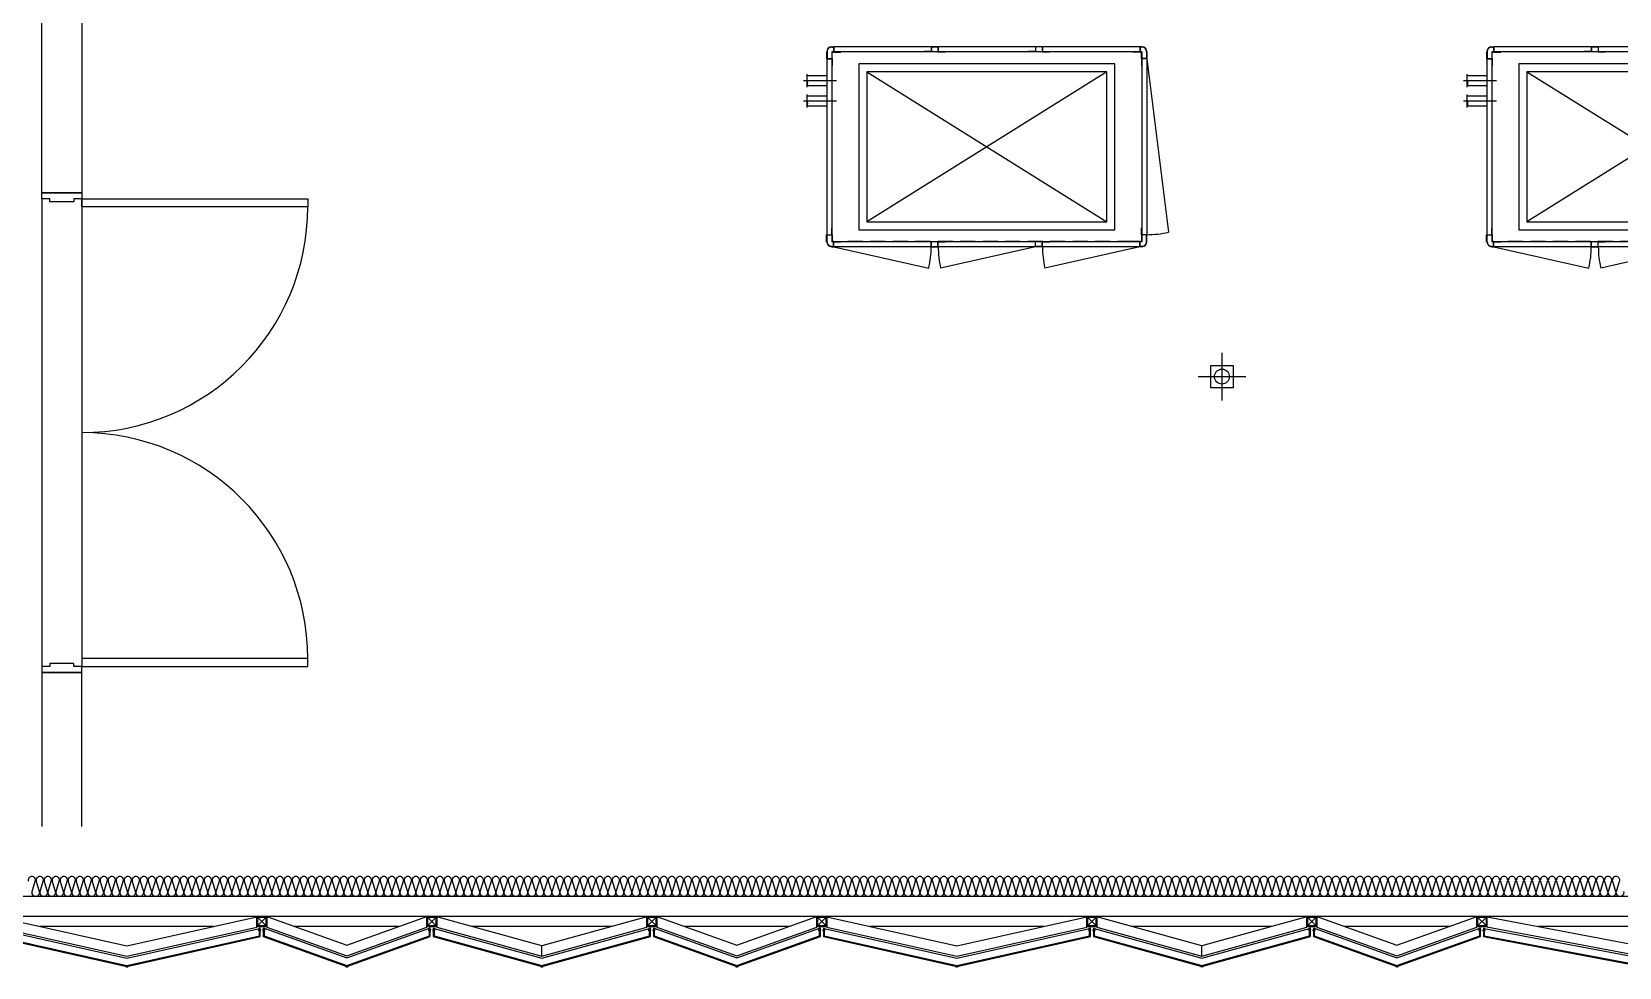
# Model space of a CAD drawing. Header units: millimetres. Extents: x -95754 to 177808, y 34455 to 150605.
# Drawn here: x 153554 to 161490, y 106751 to 111430 of the extents above; entities that cross this region are included whole.
import ezdxf

# ---------------------------------------------------------------- set-up
doc = ezdxf.new("R2010")
doc.units = ezdxf.units.MM
doc.header["$LTSCALE"] = 300
doc.linetypes.add('HID', pattern=[2.8, 1.8, -1])
doc.linetypes.add('HIDDEN', pattern=[0.375, 0.25, -0.125])
for name, color, linetype in [('6FIN', 6, 'Continuous'), ('A-DOOR', 4, 'Continuous'), ('A-DOOR-1', 1, 'Continuous'), ('A-DOOR-8', 8, 'Continuous'), ('A-ETC-기계', 253, 'Continuous'), ('A-SYM', 7, 'Continuous'), ('A-WALL-D', 7, 'Continuous'), ('A-지붕바닥', 251, 'Continuous'), ('A-하지철물', 55, 'Continuous'), ('alucobond', 4, 'Continuous'), ('ISL', 251, 'Continuous'), ('mold', 4, 'Continuous'), ('SHEET', 6, 'Continuous'), ('우수계획', 7, 'Continuous')]:
    doc.layers.add(name, color=color, linetype=linetype)

# ---------------------------------------------------------------- blocks, each defined once
blk = doc.blocks.new('FSD-6')
at = {"layer": 'A-DOOR'}
for points in [[(-200, 2400), (-200, 2370), (-160, 2370), (-160, 2355), (-40, 2355), (-40, 2370), (0, 2370), (0, 2400)], [(-200, 2370), (-1330, 2370), (-1330, 2330), (-200, 2330)], [(-200, 30), (-1330, 30), (-1330, 70), (-200, 70)], [(-200, 0), (-200, 30), (-160, 30), (-160, 45), (-40, 45), (-40, 30), (0, 30), (0, 0)]]:
    blk.add_lwpolyline(points, close=True, dxfattribs=at)
at = {"layer": 'A-DOOR-1'}
for centre, start, end in [((-200, 2330), 180, 270), ((-200, 70), 90, 180)]:
    blk.add_arc(centre, 1130, start, end, dxfattribs=at)
at = {"layer": 'A-DOOR-8'}
for p, q in [((-200, 30), (-200, 2370)), ((0, 30), (0, 2370))]:
    blk.add_line(p, q, dxfattribs=at)
blk = doc.blocks.new('EX-1600')
at = {"layer": '6FIN', "elevation": 0}
for points in [[(3.2, 204.1), (46.8, 204.1, 0.414214), (50, 207.3), (50, 250.9, 0.414214), (46.8, 254.1), (3.2, 254.1, 0.414214), (0, 250.9), (0, 207.3, 0.414214)], [(1646.8, 204.1), (1603.2, 204.1, -0.414214), (1600, 207.3), (1600, 250.9, -0.414214), (1603.2, 254.1), (1646.8, 254.1, -0.414214), (1650, 250.9), (1650, 207.3, -0.414214)]]:
    blk.add_lwpolyline(points, format="xyb", close=True, dxfattribs=at)
at = {"layer": 'A-하지철물'}
for p, q in [((1600, 254.1), (50, 254.1)), ((1344, 204.1), (306, 204.1))]:
    blk.add_line(p, q, dxfattribs=at)
at = {"layer": 'A-하지철물', "elevation": 0}
for points in [[(41.9, 254.1), (825, 105.8), (1608.1, 254.1)], [(50, 204.1), (50, 201.6), (825, 55), (1600, 201.6), (1600, 204.1)]]:
    blk.add_lwpolyline(points, dxfattribs=at)
at = {"layer": 'A-하지철물'}
blk.add_circle((825, 4.1), 4.07, dxfattribs=at)
at = {"layer": 'alucobond', "color": 251, "linetype": 'HID', "ltscale": 10}
for p, q in [((30.2, 185.1), (41.5, 185.1)), ((31.5, 182.4), (31.5, 187.8)), ((31.5, 186.6), (39.5, 186.6)), ((31.5, 183.6), (39.5, 183.6)), ((32, 189.3), (32.5, 189.3)), ((32, 180.9), (32.5, 180.9)), ((32.5, 180.9), (32.5, 189.3)), ((38, 182.7), (38, 187.4)), ((39.5, 182.7), (39.5, 187.4)), ((1619.8, 185.1), (1608.5, 185.1)), ((1610.5, 182.7), (1610.5, 187.4)), ((1618.5, 186.6), (1610.5, 186.6)), ((1618.5, 183.6), (1610.5, 183.6)), ((1612, 182.7), (1612, 187.4)), ((1617.5, 180.9), (1617.5, 189.3)), ((1618, 189.3), (1617.5, 189.3)), ((1618, 180.9), (1617.5, 180.9)), ((1618.5, 182.4), (1618.5, 187.8))]:
    blk.add_line(p, q, dxfattribs=at)
at = {"layer": 'alucobond'}
for p, q in [((32.5, 195.1), (36.5, 195.1)), ((1617.5, 195.1), (1613.5, 195.1))]:
    blk.add_line(p, q, dxfattribs=at)
at = {"layer": 'alucobond', "color": 251, "linetype": 'HID', "ltscale": 10}
for points in [[(32, 189.3), (31.5, 187.8)], [(32, 180.9), (31.5, 182.4)]]:
    blk.add_lwpolyline(points, dxfattribs=at)
at = {"layer": 'alucobond', "elevation": 0}
for points in [[(32.5, 195.1), (32.5, 154.1), (825, 4.1), (1617.5, 154.1), (1617.5, 195.1)], [(36.5, 195.1), (36.5, 157.4), (825, 8.1), (1613.5, 157.4), (1613.5, 195.1)]]:
    blk.add_lwpolyline(points, dxfattribs=at)
at = {"layer": 'alucobond', "color": 251, "linetype": 'HID', "ltscale": 10, "elevation": 0}
for points in [[(36.5, 194), (825, 44.8), (1613.5, 194)], [(1618, 189.3), (1618.5, 187.8)], [(1618, 180.9), (1618.5, 182.4)]]:
    blk.add_lwpolyline(points, dxfattribs=at)
at = {"layer": 'alucobond', "color": 251, "linetype": 'HID', "ltscale": 10}
blk.add_lwpolyline([(39.5, 186.6, -0.666667), (39.5, 183.6, -1.5)], format="xyb", dxfattribs=at)
at = {"layer": 'alucobond', "color": 251, "linetype": 'HID', "ltscale": 10, "elevation": 0}
blk.add_lwpolyline([(1610.5, 186.6, 0.666667), (1610.5, 183.6, 1.5)], format="xyb", dxfattribs=at)
at = {"layer": 'alucobond', "color": 251, "linetype": 'HID', "ltscale": 10}
for centre, start, end in [((38.7, 187.4), 0, 180), ((38.7, 182.7), 180, 0), ((1611.3, 187.4), 0, 180), ((1611.3, 182.7), 180, 0)]:
    blk.add_arc(centre, 0.75, start, end, dxfattribs=at)
at = {"layer": 'mold', "color": 4}
blk.add_lwpolyline([(25, 204.1), (25, 202.6)], dxfattribs=at)
at = {"layer": 'mold', "color": 4, "elevation": 0}
blk.add_lwpolyline([(1625, 204.1), (1625, 202.6)], dxfattribs=at)
at = {"layer": 'SHEET', "color": 8}
for p, q in [((46.8, 250.9), (3.2, 207.3)), ((3.2, 250.9), (46.8, 207.3)), ((1603.2, 250.9), (1646.8, 207.3)), ((1646.8, 250.9), (1603.2, 207.3))]:
    blk.add_line(p, q, dxfattribs=at)
at = {"layer": 'SHEET', "color": 8, "elevation": 0}
for points in [[(3.2, 207.3), (46.8, 207.3), (46.8, 250.9), (3.2, 250.9)], [(1646.8, 207.3), (1603.2, 207.3), (1603.2, 250.9), (1646.8, 250.9)]]:
    blk.add_lwpolyline(points, close=True, dxfattribs=at)
blk = doc.blocks.new('EX-850-1')
at = {"layer": '6FIN', "elevation": 0}
for points in [[(3.2, 204.1), (46.8, 204.1, 0.414214), (50, 207.3), (50, 250.9, 0.414214), (46.8, 254.1), (3.2, 254.1, 0.414214), (0, 250.9), (0, 207.3, 0.414214)], [(896.8, 204.1), (853.2, 204.1, -0.414214), (850, 207.3), (850, 250.9, -0.414214), (853.2, 254.1), (896.8, 254.1, -0.414214), (900, 250.9), (900, 207.3, -0.414214)]]:
    blk.add_lwpolyline(points, format="xyb", close=True, dxfattribs=at)
at = {"layer": 'A-하지철물'}
for p, q in [((850, 254.1), (50, 254.1)), ((710.9, 204.1), (189.1, 204.1))]:
    blk.add_line(p, q, dxfattribs=at)
at = {"layer": 'A-하지철물', "elevation": 0}
for points in [[(49.9, 254.1), (450, 110.3), (850.1, 254.1)], [(50, 204.1), (50, 200.9), (450, 57.2), (850, 200.9), (850, 204.1)]]:
    blk.add_lwpolyline(points, dxfattribs=at)
at = {"layer": 'A-하지철물'}
blk.add_circle((450, 4.1), 4.07, dxfattribs=at)
at = {"layer": 'alucobond', "color": 251, "linetype": 'HID', "ltscale": 10}
for p, q in [((30.2, 185.1), (41.5, 185.1)), ((31.5, 182.4), (31.5, 187.8)), ((31.5, 186.6), (39.5, 186.6)), ((31.5, 183.6), (39.5, 183.6)), ((32, 189.3), (32.5, 189.3)), ((32, 180.9), (32.5, 180.9)), ((32.5, 180.9), (32.5, 189.3)), ((38, 182.7), (38, 187.4)), ((39.5, 182.7), (39.5, 187.4)), ((869.8, 185.1), (858.5, 185.1)), ((860.5, 182.7), (860.5, 187.4)), ((868.5, 186.6), (860.5, 186.6)), ((868.5, 183.6), (860.5, 183.6)), ((862, 182.7), (862, 187.4)), ((867.5, 180.9), (867.5, 189.3)), ((868, 189.3), (867.5, 189.3)), ((868, 180.9), (867.5, 180.9)), ((868.5, 182.4), (868.5, 187.8))]:
    blk.add_line(p, q, dxfattribs=at)
at = {"layer": 'alucobond'}
for p, q in [((32.5, 195.1), (36.5, 195.1)), ((867.5, 195.1), (863.5, 195.1))]:
    blk.add_line(p, q, dxfattribs=at)
at = {"layer": 'alucobond', "color": 251, "linetype": 'HID', "ltscale": 10}
for points in [[(32, 189.3), (31.5, 187.8)], [(32, 180.9), (31.5, 182.4)], [(868, 189.3), (868.5, 187.8)], [(868, 180.9), (868.5, 182.4)]]:
    blk.add_lwpolyline(points, dxfattribs=at)
at = {"layer": 'alucobond', "elevation": 0}
for points in [[(32.5, 195.1), (32.5, 154.1), (450, 4.1), (867.5, 154.1), (867.5, 195.1)], [(36.5, 195.1), (36.5, 156.9), (450, 8.3), (863.5, 156.9), (863.5, 195.1)]]:
    blk.add_lwpolyline(points, dxfattribs=at)
at = {"layer": 'alucobond', "color": 251, "linetype": 'HID', "ltscale": 10, "elevation": 0}
blk.add_lwpolyline([(36.5, 195.1), (450, 46.6), (863.5, 195.1)], dxfattribs=at)
at = {"layer": 'alucobond', "color": 251, "linetype": 'HID', "ltscale": 10}
for points in [[(39.5, 186.6, -0.666667), (39.5, 183.6, -1.5)], [(860.5, 186.6, 0.666667), (860.5, 183.6, 1.5)]]:
    blk.add_lwpolyline(points, format="xyb", dxfattribs=at)
for centre, start, end in [((38.7, 187.4), 0, 180), ((38.7, 182.7), 180, 0), ((861.3, 187.4), 0, 180), ((861.3, 182.7), 180, 0)]:
    blk.add_arc(centre, 0.75, start, end, dxfattribs=at)
at = {"layer": 'mold', "color": 4}
for points in [[(25, 204.1), (25, 202.6)], [(875, 204.1), (875, 202.6)]]:
    blk.add_lwpolyline(points, dxfattribs=at)
at = {"layer": 'SHEET', "color": 8}
for p, q in [((46.8, 250.9), (3.2, 207.3)), ((3.2, 250.9), (46.8, 207.3)), ((853.2, 250.9), (896.8, 207.3)), ((896.8, 250.9), (853.2, 207.3))]:
    blk.add_line(p, q, dxfattribs=at)
at = {"layer": 'SHEET', "color": 8, "elevation": 0}
for points in [[(3.2, 207.3), (46.8, 207.3), (46.8, 250.9), (3.2, 250.9)], [(896.8, 207.3), (853.2, 207.3), (853.2, 250.9), (896.8, 250.9)]]:
    blk.add_lwpolyline(points, close=True, dxfattribs=at)
blk = doc.blocks.new('EX-1100')
at = {"layer": '6FIN', "elevation": 0}
for points in [[(3.2, 204.1), (46.8, 204.1, 0.414214), (50, 207.3), (50, 250.9, 0.414214), (46.8, 254.1), (3.2, 254.1, 0.414214), (0, 250.9), (0, 207.3, 0.414214)], [(1146.8, 204.1), (1103.2, 204.1, -0.414214), (1100, 207.3), (1100, 250.9, -0.414214), (1103.2, 254.1), (1146.8, 254.1, -0.414214), (1150, 250.9), (1150, 207.3, -0.414214)]]:
    blk.add_lwpolyline(points, format="xyb", close=True, dxfattribs=at)
at = {"layer": 'A-하지철물'}
for p, q in [((1100, 254.1), (50, 254.1)), ((923.1, 204.1), (226.9, 204.1)), ((575, 55.9), (575, 107.8))]:
    blk.add_line(p, q, dxfattribs=at)
at = {"layer": 'A-하지철물', "elevation": 0}
blk.add_lwpolyline([(1100, 201.1), (1100, 253), (575, 107.8), (50, 253), (50, 201.1), (575, 55.9)], close=True, dxfattribs=at)
at = {"layer": 'A-하지철물'}
blk.add_circle((575, 4.1), 4.07, dxfattribs=at)
at = {"layer": 'alucobond', "color": 251, "linetype": 'HID', "ltscale": 10}
for p, q in [((30.2, 185.1), (41.5, 185.1)), ((31.5, 182.4), (31.5, 187.8)), ((31.5, 186.6), (39.5, 186.6)), ((31.5, 183.6), (39.5, 183.6)), ((32, 189.3), (32.5, 189.3)), ((32, 180.9), (32.5, 180.9)), ((32.5, 180.9), (32.5, 189.3)), ((38, 182.7), (38, 187.4)), ((39.5, 182.7), (39.5, 187.4)), ((1119.8, 185.1), (1108.5, 185.1)), ((1110.5, 182.7), (1110.5, 187.4)), ((1118.5, 186.6), (1110.5, 186.6)), ((1118.5, 183.6), (1110.5, 183.6)), ((1112, 182.7), (1112, 187.4)), ((1117.5, 180.9), (1117.5, 189.3)), ((1118, 189.3), (1117.5, 189.3)), ((1118, 180.9), (1117.5, 180.9)), ((1118.5, 182.4), (1118.5, 187.8))]:
    blk.add_line(p, q, dxfattribs=at)
at = {"layer": 'alucobond'}
for p, q in [((32.5, 195.1), (36.5, 195.1)), ((1117.5, 195.1), (1113.5, 195.1))]:
    blk.add_line(p, q, dxfattribs=at)
at = {"layer": 'alucobond', "color": 251, "linetype": 'HID', "ltscale": 10, "elevation": 0}
for points in [[(32, 189.3), (31.5, 187.8)], [(32, 180.9), (31.5, 182.4)], [(36.5, 194.5), (575, 45.6), (1113.5, 194.5)], [(1118, 189.3), (1118.5, 187.8)], [(1118, 180.9), (1118.5, 182.4)]]:
    blk.add_lwpolyline(points, dxfattribs=at)
at = {"layer": 'alucobond', "elevation": 0}
for points in [[(32.5, 195.1), (32.5, 154.1), (575, 4.1), (1117.5, 154.1), (1117.5, 195.1)], [(36.5, 195.1), (36.5, 157.1), (575, 8.2), (1113.5, 157.1), (1113.5, 195.1)], [(1113.5, 195.1), (1113.5, 157.2)]]:
    blk.add_lwpolyline(points, dxfattribs=at)
at = {"layer": 'alucobond', "color": 251, "linetype": 'HID', "ltscale": 10, "elevation": 0}
for points in [[(39.5, 186.6, -0.666667), (39.5, 183.6, -1.5)], [(1110.5, 186.6, 0.666667), (1110.5, 183.6, 1.5)]]:
    blk.add_lwpolyline(points, format="xyb", dxfattribs=at)
at = {"layer": 'alucobond', "color": 251, "linetype": 'HID', "ltscale": 10}
for centre, start, end in [((38.7, 187.4), 0, 180), ((38.7, 182.7), 180, 0), ((1111.3, 187.4), 0, 180), ((1111.3, 182.7), 180, 0)]:
    blk.add_arc(centre, 0.75, start, end, dxfattribs=at)
at = {"layer": 'mold', "color": 4, "elevation": 0}
for points in [[(25, 204.1), (25, 202.6)], [(1125, 204.1), (1125, 202.6)]]:
    blk.add_lwpolyline(points, dxfattribs=at)
at = {"layer": 'SHEET', "color": 8}
for p, q in [((46.8, 250.9), (3.2, 207.3)), ((3.2, 250.9), (46.8, 207.3)), ((1103.2, 250.9), (1146.8, 207.3)), ((1146.8, 250.9), (1103.2, 207.3))]:
    blk.add_line(p, q, dxfattribs=at)
at = {"layer": 'SHEET', "color": 8, "elevation": 0}
for points in [[(3.2, 207.3), (46.8, 207.3), (46.8, 250.9), (3.2, 250.9)], [(1146.8, 207.3), (1103.2, 207.3), (1103.2, 250.9), (1146.8, 250.9)]]:
    blk.add_lwpolyline(points, close=True, dxfattribs=at)
blk = doc.blocks.new('EX-1350')
at = {"layer": '6FIN', "elevation": 0}
for points in [[(3.2, 204.1), (46.8, 204.1, 0.414214), (50, 207.3), (50, 250.9, 0.414214), (46.8, 254.1), (3.2, 254.1, 0.414214), (0, 250.9), (0, 207.3, 0.414214)], [(1396.8, 204.1), (1353.2, 204.1, -0.414214), (1350, 207.3), (1350, 250.9, -0.414214), (1353.2, 254.1), (1396.8, 254.1, -0.414214), (1400, 250.9), (1400, 207.3, -0.414214)]]:
    blk.add_lwpolyline(points, format="xyb", close=True, dxfattribs=at)
at = {"layer": 'A-하지철물'}
for p, q in [((1350, 254.1), (50, 254.1)), ((1133.9, 204.1), (266.1, 204.1))]:
    blk.add_line(p, q, dxfattribs=at)
at = {"layer": 'A-하지철물', "elevation": 0}
for points in [[(49.7, 252.7), (700, 106.6), (1350.3, 252.7)], [(50, 254.1), (50, 201.4), (700, 55.3), (1350, 201.4), (1350, 254.1)]]:
    blk.add_lwpolyline(points, dxfattribs=at)
at = {"layer": 'A-하지철물'}
blk.add_circle((700, 4.1), 4.07, dxfattribs=at)
at = {"layer": 'alucobond', "color": 251, "linetype": 'HID', "ltscale": 10}
for p, q in [((30.2, 185.1), (41.5, 185.1)), ((31.5, 182.4), (31.5, 187.8)), ((31.5, 186.6), (39.5, 186.6)), ((31.5, 183.6), (39.5, 183.6)), ((32, 189.3), (32.5, 189.3)), ((32, 180.9), (32.5, 180.9)), ((32.5, 180.9), (32.5, 189.3)), ((38, 182.7), (38, 187.4)), ((39.5, 182.7), (39.5, 187.4)), ((1369.8, 185.1), (1358.5, 185.1)), ((1360.5, 182.7), (1360.5, 187.4)), ((1368.5, 186.6), (1360.5, 186.6)), ((1368.5, 183.6), (1360.5, 183.6)), ((1362, 182.7), (1362, 187.4)), ((1367.5, 180.9), (1367.5, 189.3)), ((1368, 189.3), (1367.5, 189.3)), ((1368, 180.9), (1367.5, 180.9)), ((1368.5, 182.4), (1368.5, 187.8))]:
    blk.add_line(p, q, dxfattribs=at)
at = {"layer": 'alucobond'}
for p, q in [((32.5, 195.1), (36.5, 195.1)), ((1367.5, 195.1), (1363.5, 195.1))]:
    blk.add_line(p, q, dxfattribs=at)
at = {"layer": 'alucobond', "color": 251, "linetype": 'HID', "ltscale": 10, "elevation": 0}
for points in [[(32, 189.3), (31.5, 187.8)], [(32, 180.9), (31.5, 182.4)], [(36.5, 194.2), (700, 45.1), (1363.5, 194.2)], [(1368, 189.3), (1368.5, 187.8)], [(1368, 180.9), (1368.5, 182.4)]]:
    blk.add_lwpolyline(points, dxfattribs=at)
at = {"layer": 'alucobond', "elevation": 0}
for points in [[(32.5, 195.1), (32.5, 154.1), (700, 4.1), (1367.5, 154.1), (1367.5, 195.1)], [(36.5, 195.1), (36.5, 157.3), (700, 8.2), (1363.5, 157.3), (1363.5, 195.1)]]:
    blk.add_lwpolyline(points, dxfattribs=at)
at = {"layer": 'alucobond', "color": 251, "linetype": 'HID', "ltscale": 10, "elevation": 0}
for points in [[(39.5, 186.6, -0.666667), (39.5, 183.6, -1.5)], [(1360.5, 186.6, 0.666667), (1360.5, 183.6, 1.5)]]:
    blk.add_lwpolyline(points, format="xyb", dxfattribs=at)
at = {"layer": 'alucobond', "color": 251, "linetype": 'HID', "ltscale": 10}
for centre, start, end in [((38.7, 187.4), 0, 180), ((38.7, 182.7), 180, 0), ((1361.3, 187.4), 0, 180), ((1361.3, 182.7), 180, 0)]:
    blk.add_arc(centre, 0.75, start, end, dxfattribs=at)
at = {"layer": 'mold', "color": 4, "elevation": 0}
for points in [[(25, 204.1), (25, 202.6)], [(1375, 204.1), (1375, 202.6)]]:
    blk.add_lwpolyline(points, dxfattribs=at)
at = {"layer": 'SHEET', "color": 8}
for p, q in [((46.8, 250.9), (3.2, 207.3)), ((3.2, 250.9), (46.8, 207.3)), ((1353.2, 250.9), (1396.8, 207.3)), ((1396.8, 250.9), (1353.2, 207.3))]:
    blk.add_line(p, q, dxfattribs=at)
at = {"layer": 'SHEET', "color": 8, "elevation": 0}
for points in [[(3.2, 207.3), (46.8, 207.3), (46.8, 250.9), (3.2, 250.9)], [(1396.8, 207.3), (1353.2, 207.3), (1353.2, 250.9), (1396.8, 250.9)]]:
    blk.add_lwpolyline(points, close=True, dxfattribs=at)
blk = doc.blocks.new('A$Cacae0627')
at = {"layer": '우수계획', "color": 1}
for p, q in [((0, 528), (0, -528)), ((-528, 0), (528, 0))]:
    blk.add_line(p, q, dxfattribs=at)
at = {"layer": '우수계획', "color": 6, "lineweight": -3}
blk.add_lwpolyline([(-250, 250), (250, 250), (250, -250), (-250, -250)], close=True, dxfattribs=at)
blk.add_circle((0, 0), 167, dxfattribs=at)
blk = doc.blocks.new('A$Cfdea7a82')
at = {"layer": 'A-SYM', "xscale": 0.2249999999999964, "yscale": 0.2249999999999964, "zscale": 0.2249999999999964}
blk.add_blockref('A$Cacae0627', (203.8, 118.8, 0), dxfattribs=at)
blk = doc.blocks.new('A$C1CC31BB9')
at = {"color": 0, "linetype": 'Continuous'}
for p, q in [((36.2, 25), (0, 25)), ((0, 25), (0, 23.8)), ((35, 23.8), (0, 23.8)), ((35, 0), (35, 23.8)), ((35, 0), (70, 0)), ((36.2, 1.2), (36.2, 25)), ((36.2, 1.2), (68.8, 1.2)), ((68.8, 1.2), (68.8, 25)), ((68.8, 25), (105, 25)), ((70, 0), (70, 23.8)), ((70, 23.8), (105, 23.8)), ((105, 25), (105, 23.8))]:
    blk.add_line(p, q, dxfattribs=at)
blk = doc.blocks.new('G$C5C232643')
at = {"color": 0}
for p, q in [((-775, 0), (-765, 0)), ((-765, 0), (-765, -25)), ((765, 0), (-765, 0)), ((775, 0), (765, 0)), ((765, 0), (765, -25)), ((-800, -25), (-800, -60)), ((-800, -25), (-800, -60)), ((-800, -60), (-775, -60)), ((-800, -60), (-800, -940)), ((-800, -60), (-800, -940)), ((-775, -60), (-775, -95)), ((-765, -25), (-730, -25)), ((765, -25), (730, -25)), ((800, -60), (775, -60)), ((775, -60), (775, -95)), ((800, -25), (800, -60)), ((800, -60), (800, -940)), ((-897.9, -202.2), (-897.9, -136.5)), ((-800, -144.7), (-800, -144.7)), ((-800, -144.7), (-800, -144.7)), ((-752.1, -169.8), (-917.2, -169.8)), ((-752.1, -271.5), (-917.2, -271.5)), ((-897.9, -303.9), (-897.9, -238.2)), ((-800, -500), (-800, -900)), ((-800, -975), (-800, -940)), ((-800, -940), (-775, -940)), ((-800, -975), (-800, -940)), ((-800, -975), (-800, -940)), ((-775, -940), (-775, -905)), ((775, -940), (775, -905)), ((800, -940), (775, -940)), ((800, -975), (800, -940)), ((-775, -1000), (-765, -1000)), ((-765, -1000), (-765, -975)), ((-765, -975), (-730, -975)), ((765, -1000), (-765, -1000)), ((765, -975), (730, -975)), ((765, -1000), (765, -975)), ((775, -1000), (765, -1000))]:
    blk.add_line(p, q, dxfattribs=at)
at = {"color": 0, "linetype": 'HIDDEN'}
for p, q in [((-801.6, -25), (-801.6, -58.4)), ((-798.4, -25), (-798.4, -58.4)), ((-798.4, -58.4), (-773.4, -58.4)), ((-775, -1.6), (-766.6, -1.6)), ((-773.4, -58.4), (-773.4, -95)), ((-766.6, -1.6), (-766.6, -26.6)), ((-766.6, -26.6), (-730, -26.6)), ((-730, -26.6), (-730, -25)), ((730, -26.6), (730, -25)), ((766.6, -26.6), (730, -26.6)), ((775, -1.6), (766.6, -1.6)), ((766.6, -1.6), (766.6, -26.6)), ((798.4, -58.4), (773.4, -58.4)), ((773.4, -58.4), (773.4, -95)), ((798.4, -25), (798.4, -58.4)), ((-773.4, -95), (-775, -95)), ((773.4, -95), (775, -95)), ((-801.6, -975), (-801.6, -941.6)), ((-798.4, -975), (-798.4, -941.6)), ((-798.4, -941.6), (-773.4, -941.6)), ((-773.4, -905), (-775, -905)), ((-773.4, -941.6), (-773.4, -905)), ((773.4, -941.6), (773.4, -905)), ((773.4, -905), (775, -905)), ((798.4, -941.6), (773.4, -941.6)), ((798.4, -975), (798.4, -941.6)), ((-775, -998.4), (-766.6, -998.4)), ((-766.6, -998.4), (-766.6, -973.4)), ((-766.6, -973.4), (-730, -973.4)), ((-730, -973.4), (-730, -975)), ((730, -973.4), (-730, -973.4)), ((766.6, -973.4), (730, -973.4)), ((730, -973.4), (730, -975)), ((766.6, -998.4), (766.6, -973.4)), ((775, -998.4), (766.6, -998.4))]:
    blk.add_line(p, q, dxfattribs=at)
at = {"color": 0, "linetype": 'Continuous'}
for p, q in [((-775, -25), (-775, -975)), ((775, -25), (-775, -25)), ((775, -25), (775, -975)), ((800, -60), (908.1, -927.7)), ((775, -975), (-775, -975)), ((-765, -1000), (-290.3, -1108.1)), ((244, -1000), (-230.7, -1108.1)), ((765, -1000), (290.3, -1108.1))]:
    blk.add_line(p, q, dxfattribs=at)
at = {"color": 0, "linetype": 'ByBlock'}
for p, q in [((-773.4, -58.4), (-773.4, -26.6)), ((-766.6, -26.6), (-773.4, -26.6)), ((766.6, -26.6), (773.4, -26.6)), ((773.4, -58.4), (773.4, -26.6)), ((-800, -144.8), (-897.9, -144.8)), ((-800, -194.8), (-897.9, -194.8)), ((-800, -246.5), (-897.9, -246.5)), ((-800, -296.5), (-897.9, -296.5)), ((-773.4, -941.6), (-773.4, -973.4)), ((773.4, -941.6), (773.4, -973.4)), ((-766.6, -973.4), (-773.4, -973.4)), ((766.6, -973.4), (773.4, -973.4))]:
    blk.add_line(p, q, dxfattribs=at)
at = {"color": 0, "linetype": 'Continuous', "ltscale": 1000}
for p, q in [((600, -125), (-600, -875)), ((-600, -125), (600, -875))]:
    blk.add_line(p, q, dxfattribs=at)
at = {"color": 0, "linetype": 'ByBlock'}
blk.add_lwpolyline([(-640, -915), (640, -915), (640, -85), (-640, -85)], close=True, dxfattribs=at)
at = {"color": 0, "linetype": 'Continuous'}
blk.add_lwpolyline([(-600, -875), (600, -875), (600, -125), (-600, -125)], close=True, dxfattribs=at)
at = {"color": 0}
for centre, start, end in [((-775, -25), 90, 180), ((775, -25), 0, 90), ((-775, -975), 180, 270), ((775, -975), 270, 0)]:
    blk.add_arc(centre, 25, start, end, dxfattribs=at)
at = {"color": 0, "linetype": 'HIDDEN'}
for centre, start, end in [((-775, -25), 90, 180.00287), ((775, -25), 359.99713, 90), ((-775, -975), 179.99713, 270), ((775, -975), 270, 0.00287)]:
    blk.add_arc(centre, 23.4, start, end, dxfattribs=at)
at = {"color": 0, "linetype": 'ByBlock'}
for centre, start, end in [((-868, -157.3), 157.30187, 202.69813), ((-868, -182.3), 157.30187, 202.69813), ((-927.8, -182.3), 337.30187, 22.69813), ((-868, -259), 157.30187, 202.69813), ((-868, -284), 157.30187, 202.69813), ((-927.8, -284), 337.30187, 22.69813)]:
    blk.add_arc(centre, 32.4, start, end, dxfattribs=at)
at = {"color": 0, "linetype": 'Continuous'}
for centre, start, end in [((800, -459.5), 270, 283.00724), ((-758.5, -1000), 346.99276, 0), ((237.5, -1000), 180, 193.00724), ((758.5, -1000), 180, 193.00724)]:
    blk.add_arc(centre, 480.5, start, end, dxfattribs=at)
at = {"color": 0, "xscale": -1, "rotation": 180}
blk.add_blockref('A$C1CC31BB9', (-313, 0), dxfattribs=at)
at = {"color": 0, "rotation": 180}
blk.add_blockref('A$C1CC31BB9', (313, 0), dxfattribs=at)
at = {"color": 0}
blk.add_blockref('A$C1CC31BB9', (-313, -1000), dxfattribs=at)
at = {"color": 0, "xscale": -1}
blk.add_blockref('A$C1CC31BB9', (313, -1000), dxfattribs=at)
blk = doc.blocks.new('4F_기계장비')
at = {"layer": 'A-ETC-기계'}
for p in [(65774.5, -37250), (69074.5, -37250)]:
    blk.add_blockref('G$C5C232643', p, dxfattribs=at)

msp = doc.modelspace()

# ---------------------------------------------------------------- linework, layer by layer
at = {"layer": 'A-WALL-D', "elevation": 0}
for points in [[(165353.6, 124005), (153803.6, 124005), (153803.6, 110625), (153603.6, 110625), (153603.6, 124205), (167553.6, 124205)], [(153803.6, 107455), (153803.6, 108225), (153603.6, 108225), (153603.6, 107455)]]:
    msp.add_lwpolyline(points, dxfattribs=at)
at = {"layer": 'ISL', "elevation": 0}
msp.add_lwpolyline([(177453.6, 135425), (177453.6, 107105), (92053.6, 107105), (92053.6, 121780)], dxfattribs=at)
msp.add_lwpolyline([(161511.3, 107129.3, -1.372593), (161476, 107129.3), (161491.3, 107180.8, 0.509267), (161473.7, 107205, 0.509267), (161456, 107180.8), (161471.3, 107129.3, -1.372593), (161436, 107129.3), (161451.3, 107180.8, 0.509267), (161433.7, 107205, 0.509267), (161416, 107180.8), (161431.3, 107129.3, -1.372593), (161396, 107129.3), (161411.3, 107180.8, 0.509267), (161393.7, 107205, 0.509267), (161376, 107180.8), (161391.3, 107129.3, -1.372593), (161356, 107129.3), (161371.3, 107180.8, 0.509267), (161353.7, 107205, 0.509267), (161336, 107180.8), (161351.3, 107129.3, -1.372593), (161316, 107129.3), (161331.3, 107180.8, 0.509267), (161313.7, 107205, 0.509267), (161296, 107180.8), (161311.3, 107129.3, -1.372593), (161276, 107129.3), (161291.3, 107180.8, 0.509267), (161273.7, 107205, 0.509267), (161256, 107180.8), (161271.3, 107129.3, -1.372593), (161236, 107129.3), (161251.3, 107180.8, 0.509267), (161233.7, 107205, 0.509267), (161216, 107180.8), (161231.3, 107129.3, -1.372593), (161196, 107129.3), (161211.3, 107180.8, 0.509267), (161193.7, 107205, 0.509267), (161176, 107180.8), (161191.3, 107129.3, -1.372593), (161156, 107129.3), (161171.3, 107180.8, 0.509267), (161153.7, 107205, 0.509267), (161136, 107180.8), (161151.3, 107129.3, -1.372593), (161116, 107129.3), (161131.3, 107180.8, 0.509267), (161113.7, 107205, 0.509267), (161096, 107180.8), (161111.3, 107129.3, -1.372593), (161076, 107129.3), (161091.3, 107180.8, 0.509267), (161073.7, 107205, 0.509267), (161056, 107180.8), (161071.3, 107129.3, -1.372593), (161036, 107129.3), (161051.3, 107180.8, 0.509267), (161033.7, 107205, 0.509267), (161016, 107180.8), (161031.3, 107129.3, -1.372593), (160996, 107129.3), (161011.3, 107180.8, 0.509267), (160993.7, 107205, 0.509267), (160976, 107180.8), (160991.3, 107129.3, -1.372593), (160956, 107129.3), (160971.3, 107180.8, 0.509267), (160953.7, 107205, 0.509267), (160936, 107180.8), (160951.3, 107129.3, -1.372593), (160916, 107129.3), (160931.3, 107180.8, 0.509267), (160913.7, 107205, 0.509267), (160896, 107180.8), (160911.3, 107129.3, -1.372593), (160876, 107129.3), (160891.3, 107180.8, 0.509267), (160873.7, 107205, 0.509267), (160856, 107180.8), (160871.3, 107129.3, -1.372593), (160836, 107129.3), (160851.3, 107180.8, 0.509267), (160833.7, 107205, 0.509267), (160816, 107180.8), (160831.3, 107129.3, -1.372593), (160796, 107129.3), (160811.3, 107180.8, 0.509267), (160793.7, 107205, 0.509267), (160776, 107180.8), (160791.3, 107129.3, -1.372593), (160756, 107129.3), (160771.3, 107180.8, 0.509267), (160753.7, 107205, 0.509267), (160736, 107180.8), (160751.3, 107129.3, -1.372593), (160716, 107129.3), (160731.3, 107180.8, 0.509267), (160713.7, 107205, 0.509267), (160696, 107180.8), (160711.3, 107129.3, -1.372593), (160676, 107129.3), (160691.3, 107180.8, 0.509267), (160673.7, 107205, 0.509267), (160656, 107180.8), (160671.3, 107129.3, -1.372593), (160636, 107129.3), (160651.3, 107180.8, 0.509267), (160633.7, 107205, 0.509267), (160616, 107180.8), (160631.3, 107129.3, -1.372593), (160596, 107129.3), (160611.3, 107180.8, 0.509267), (160593.7, 107205, 0.509267), (160576, 107180.8), (160591.3, 107129.3, -1.372593), (160556, 107129.3), (160571.3, 107180.8, 0.509267), (160553.7, 107205, 0.509267), (160536, 107180.8), (160551.3, 107129.3, -1.372593), (160516, 107129.3), (160531.3, 107180.8, 0.509267), (160513.7, 107205, 0.509267), (160496, 107180.8), (160511.3, 107129.3, -1.372593), (160476, 107129.3), (160491.3, 107180.8, 0.509267), (160473.7, 107205, 0.509267), (160456, 107180.8), (160471.3, 107129.3, -1.372593), (160436, 107129.3), (160451.3, 107180.8, 0.509267), (160433.7, 107205, 0.509267), (160416, 107180.8), (160431.3, 107129.3, -1.372593), (160396, 107129.3), (160411.3, 107180.8, 0.509267), (160393.7, 107205, 0.509267), (160376, 107180.8), (160391.3, 107129.3, -1.372593), (160356, 107129.3), (160371.3, 107180.8, 0.509267), (160353.7, 107205, 0.509267), (160336, 107180.8), (160351.3, 107129.3, -1.372593), (160316, 107129.3), (160331.3, 107180.8, 0.509267), (160313.7, 107205, 0.509267), (160296, 107180.8), (160311.3, 107129.3, -1.372593), (160276, 107129.3), (160291.3, 107180.8, 0.509267), (160273.7, 107205, 0.509267), (160256, 107180.8), (160271.3, 107129.3, -1.372593), (160236, 107129.3), (160251.3, 107180.8, 0.509267), (160233.7, 107205, 0.509267), (160216, 107180.8), (160231.3, 107129.3, -1.372593), (160196, 107129.3), (160211.3, 107180.8, 0.509267), (160193.7, 107205, 0.509267), (160176, 107180.8), (160191.3, 107129.3, -1.372593), (160156, 107129.3), (160171.3, 107180.8, 0.509267), (160153.7, 107205, 0.509267), (160136, 107180.8), (160151.3, 107129.3, -1.372593), (160116, 107129.3), (160131.3, 107180.8, 0.509267), (160113.7, 107205, 0.509267), (160096, 107180.8), (160111.3, 107129.3, -1.372593), (160076, 107129.3), (160091.3, 107180.8, 0.509267), (160073.7, 107205, 0.509267), (160056, 107180.8), (160071.3, 107129.3, -1.372593), (160036, 107129.3), (160051.3, 107180.8, 0.509267), (160033.7, 107205, 0.509267), (160016, 107180.8), (160031.3, 107129.3, -1.372593), (159996, 107129.3), (160011.3, 107180.8, 0.509267), (159993.7, 107205, 0.509267), (159976, 107180.8), (159991.3, 107129.3, -1.372593), (159956, 107129.3), (159971.3, 107180.8, 0.509267), (159953.7, 107205, 0.509267), (159936, 107180.8), (159951.3, 107129.3, -1.372593), (159916, 107129.3), (159931.3, 107180.8, 0.509267), (159913.7, 107205, 0.509267), (159896, 107180.8), (159911.3, 107129.3, -1.372593), (159876, 107129.3), (159891.3, 107180.8, 0.509267), (159873.7, 107205, 0.509267), (159856, 107180.8), (159871.3, 107129.3, -1.372593), (159836, 107129.3), (159851.3, 107180.8, 0.509267), (159833.7, 107205, 0.509267), (159816, 107180.8), (159831.3, 107129.3, -1.372593), (159796, 107129.3), (159811.3, 107180.8, 0.509267), (159793.7, 107205, 0.509267), (159776, 107180.8), (159791.3, 107129.3, -1.372593), (159756, 107129.3), (159771.3, 107180.8, 0.509267), (159753.7, 107205, 0.509267), (159736, 107180.8), (159751.3, 107129.3, -1.372593), (159716, 107129.3), (159731.3, 107180.8, 0.509267), (159713.7, 107205, 0.509267), (159696, 107180.8), (159711.3, 107129.3, -1.372593), (159676, 107129.3), (159691.3, 107180.8, 0.509267), (159673.7, 107205, 0.509267), (159656, 107180.8), (159671.3, 107129.3, -1.372593), (159636, 107129.3), (159651.3, 107180.8, 0.509267), (159633.7, 107205, 0.509267), (159616, 107180.8), (159631.3, 107129.3, -1.372593), (159596, 107129.3), (159611.3, 107180.8, 0.509267), (159593.7, 107205, 0.509267), (159576, 107180.8), (159591.3, 107129.3, -1.372593), (159556, 107129.3), (159571.3, 107180.8, 0.509267), (159553.7, 107205, 0.509267), (159536, 107180.8), (159551.3, 107129.3, -1.372593), (159516, 107129.3), (159531.3, 107180.8, 0.509267), (159513.7, 107205, 0.509267), (159496, 107180.8), (159511.3, 107129.3, -1.372593), (159476, 107129.3), (159491.3, 107180.8, 0.509267), (159473.7, 107205, 0.509267), (159456, 107180.8), (159471.3, 107129.3, -1.372593), (159436, 107129.3), (159451.3, 107180.8, 0.509267), (159433.7, 107205, 0.509267), (159416, 107180.8), (159431.3, 107129.3, -1.372593), (159396, 107129.3), (159411.3, 107180.8, 0.509267), (159393.7, 107205, 0.509267), (159376, 107180.8), (159391.3, 107129.3, -1.372593), (159356, 107129.3), (159371.3, 107180.8, 0.509267), (159353.7, 107205, 0.509267), (159336, 107180.8), (159351.3, 107129.3, -1.372593), (159316, 107129.3), (159331.3, 107180.8, 0.509267), (159313.7, 107205, 0.509267), (159296, 107180.8), (159311.3, 107129.3, -1.372593), (159276, 107129.3), (159291.3, 107180.8, 0.509267), (159273.7, 107205, 0.509267), (159256, 107180.8), (159271.3, 107129.3, -1.372593), (159236, 107129.3), (159251.3, 107180.8, 0.509267), (159233.7, 107205, 0.509267), (159216, 107180.8), (159231.3, 107129.3, -1.372593), (159196, 107129.3), (159211.3, 107180.8, 0.509267), (159193.7, 107205, 0.509267), (159176, 107180.8), (159191.3, 107129.3, -1.372593), (159156, 107129.3), (159171.3, 107180.8, 0.509267), (159153.7, 107205, 0.509267), (159136, 107180.8), (159151.3, 107129.3, -1.372593), (159116, 107129.3), (159131.3, 107180.8, 0.509267), (159113.7, 107205, 0.509267), (159096, 107180.8), (159111.3, 107129.3, -1.372593), (159076, 107129.3), (159091.3, 107180.8, 0.509267), (159073.7, 107205, 0.509267), (159056, 107180.8), (159071.3, 107129.3, -1.372593), (159036, 107129.3), (159051.3, 107180.8, 0.509267), (159033.7, 107205, 0.509267), (159016, 107180.8), (159031.3, 107129.3, -1.372593), (158996, 107129.3), (159011.3, 107180.8, 0.509267), (158993.7, 107205, 0.509267), (158976, 107180.8), (158991.3, 107129.3, -1.372593), (158956, 107129.3), (158971.3, 107180.8, 0.509267), (158953.7, 107205, 0.509267), (158936, 107180.8), (158951.3, 107129.3, -1.372593), (158916, 107129.3), (158931.3, 107180.8, 0.509267), (158913.7, 107205, 0.509267), (158896, 107180.8), (158911.3, 107129.3, -1.372593), (158876, 107129.3), (158891.3, 107180.8, 0.509267), (158873.7, 107205, 0.509267), (158856, 107180.8), (158871.3, 107129.3, -1.372593), (158836, 107129.3), (158851.3, 107180.8, 0.509267), (158833.7, 107205, 0.509267), (158816, 107180.8), (158831.3, 107129.3, -1.372593), (158796, 107129.3), (158811.3, 107180.8, 0.509267), (158793.7, 107205, 0.509267), (158776, 107180.8), (158791.3, 107129.3, -1.372593), (158756, 107129.3), (158771.3, 107180.8, 0.509267), (158753.7, 107205, 0.509267), (158736, 107180.8), (158751.3, 107129.3, -1.372593), (158716, 107129.3), (158731.3, 107180.8, 0.509267), (158713.7, 107205, 0.509267), (158696, 107180.8), (158711.3, 107129.3, -1.372593), (158676, 107129.3), (158691.3, 107180.8, 0.509267), (158673.7, 107205, 0.509267), (158656, 107180.8), (158671.3, 107129.3, -1.372593), (158636, 107129.3), (158651.3, 107180.8, 0.509267), (158633.7, 107205, 0.509267), (158616, 107180.8), (158631.3, 107129.3, -1.372593), (158596, 107129.3), (158611.3, 107180.8, 0.509267), (158593.7, 107205, 0.509267), (158576, 107180.8), (158591.3, 107129.3, -1.372593), (158556, 107129.3), (158571.3, 107180.8, 0.509267), (158553.7, 107205, 0.509267), (158536, 107180.8), (158551.3, 107129.3, -1.372593), (158516, 107129.3), (158531.3, 107180.8, 0.509267), (158513.7, 107205, 0.509267), (158496, 107180.8), (158511.3, 107129.3, -1.372593), (158476, 107129.3), (158491.3, 107180.8, 0.509267), (158473.7, 107205, 0.509267), (158456, 107180.8), (158471.3, 107129.3, -1.372593), (158436, 107129.3), (158451.3, 107180.8, 0.509267), (158433.7, 107205, 0.509267), (158416, 107180.8), (158431.3, 107129.3, -1.372593), (158396, 107129.3), (158411.3, 107180.8, 0.509267), (158393.7, 107205, 0.509267), (158376, 107180.8), (158391.3, 107129.3, -1.372593), (158356, 107129.3), (158371.3, 107180.8, 0.509267), (158353.7, 107205, 0.509267), (158336, 107180.8), (158351.3, 107129.3, -1.372593), (158316, 107129.3), (158331.3, 107180.8, 0.509267), (158313.7, 107205, 0.509267), (158296, 107180.8), (158311.3, 107129.3, -1.372593), (158276, 107129.3), (158291.3, 107180.8, 0.509267), (158273.7, 107205, 0.509267), (158256, 107180.8), (158271.3, 107129.3, -1.372593), (158236, 107129.3), (158251.3, 107180.8, 0.509267), (158233.7, 107205, 0.509267), (158216, 107180.8), (158231.3, 107129.3, -1.372593), (158196, 107129.3), (158211.3, 107180.8, 0.509267), (158193.7, 107205, 0.509267), (158176, 107180.8), (158191.3, 107129.3, -1.372593), (158156, 107129.3), (158171.3, 107180.8, 0.509267), (158153.7, 107205, 0.509267), (158136, 107180.8), (158151.3, 107129.3, -1.372593), (158116, 107129.3), (158131.3, 107180.8, 0.509267), (158113.7, 107205, 0.509267), (158096, 107180.8), (158111.3, 107129.3, -1.372593), (158076, 107129.3), (158091.3, 107180.8, 0.509267), (158073.7, 107205, 0.509267), (158056, 107180.8), (158071.3, 107129.3, -1.372593), (158036, 107129.3), (158051.3, 107180.8, 0.509267), (158033.7, 107205, 0.509267), (158016, 107180.8), (158031.3, 107129.3, -1.372593), (157996, 107129.3), (158011.3, 107180.8, 0.509267), (157993.7, 107205, 0.509267), (157976, 107180.8), (157991.3, 107129.3, -1.372593), (157956, 107129.3), (157971.3, 107180.8, 0.509267), (157953.7, 107205, 0.509267), (157936, 107180.8), (157951.3, 107129.3, -1.372593), (157916, 107129.3), (157931.3, 107180.8, 0.509267), (157913.7, 107205, 0.509267), (157896, 107180.8), (157911.3, 107129.3, -1.372593), (157876, 107129.3), (157891.3, 107180.8, 0.509267), (157873.7, 107205, 0.509267), (157856, 107180.8), (157871.3, 107129.3, -1.372593), (157836, 107129.3), (157851.3, 107180.8, 0.509267), (157833.7, 107205, 0.509267), (157816, 107180.8), (157831.3, 107129.3, -1.372593), (157796, 107129.3), (157811.3, 107180.8, 0.509267), (157793.7, 107205, 0.509267), (157776, 107180.8), (157791.3, 107129.3, -1.372593), (157756, 107129.3), (157771.3, 107180.8, 0.509267), (157753.7, 107205, 0.509267), (157736, 107180.8), (157751.3, 107129.3, -1.372593), (157716, 107129.3), (157731.3, 107180.8, 0.509267), (157713.7, 107205, 0.509267), (157696, 107180.8), (157711.3, 107129.3, -1.372593), (157676, 107129.3), (157691.3, 107180.8, 0.509267), (157673.7, 107205, 0.509267), (157656, 107180.8), (157671.3, 107129.3, -1.372593), (157636, 107129.3), (157651.3, 107180.8, 0.509267), (157633.7, 107205, 0.509267), (157616, 107180.8), (157631.3, 107129.3, -1.372593), (157596, 107129.3), (157611.3, 107180.8, 0.509267), (157593.7, 107205, 0.509267), (157576, 107180.8), (157591.3, 107129.3, -1.372593), (157556, 107129.3), (157571.3, 107180.8, 0.509267), (157553.7, 107205, 0.509267), (157536, 107180.8), (157551.3, 107129.3, -1.372593), (157516, 107129.3), (157531.3, 107180.8, 0.509267), (157513.7, 107205, 0.509267), (157496, 107180.8), (157511.3, 107129.3, -1.372593), (157476, 107129.3), (157491.3, 107180.8, 0.509267), (157473.7, 107205, 0.509267), (157456, 107180.8), (157471.3, 107129.3, -1.372593), (157436, 107129.3), (157451.3, 107180.8, 0.509267), (157433.7, 107205, 0.509267), (157416, 107180.8), (157431.3, 107129.3, -1.372593), (157396, 107129.3), (157411.3, 107180.8, 0.509267), (157393.7, 107205, 0.509267), (157376, 107180.8), (157391.3, 107129.3, -1.372593), (157356, 107129.3), (157371.3, 107180.8, 0.509267), (157353.7, 107205, 0.509267), (157336, 107180.8), (157351.3, 107129.3, -1.372593), (157316, 107129.3), (157331.3, 107180.8, 0.509267), (157313.7, 107205, 0.509267), (157296, 107180.8), (157311.3, 107129.3, -1.372593), (157276, 107129.3), (157291.3, 107180.8, 0.509267), (157273.7, 107205, 0.509267), (157256, 107180.8), (157271.3, 107129.3, -1.372593), (157236, 107129.3), (157251.3, 107180.8, 0.509267), (157233.7, 107205, 0.509267), (157216, 107180.8), (157231.3, 107129.3, -1.372593), (157196, 107129.3), (157211.3, 107180.8, 0.509267), (157193.7, 107205, 0.509267), (157176, 107180.8), (157191.3, 107129.3, -1.372593), (157156, 107129.3), (157171.3, 107180.8, 0.509267), (157153.7, 107205, 0.509267), (157136, 107180.8), (157151.3, 107129.3, -1.372593), (157116, 107129.3), (157131.3, 107180.8, 0.509267), (157113.7, 107205, 0.509267), (157096, 107180.8), (157111.3, 107129.3, -1.372593), (157076, 107129.3), (157091.3, 107180.8, 0.509267), (157073.7, 107205, 0.509267), (157056, 107180.8), (157071.3, 107129.3, -1.372593), (157036, 107129.3), (157051.3, 107180.8, 0.509267), (157033.7, 107205, 0.509267), (157016, 107180.8), (157031.3, 107129.3, -1.372593), (156996, 107129.3), (157011.3, 107180.8, 0.509267), (156993.7, 107205, 0.509267), (156976, 107180.8), (156991.3, 107129.3, -1.372593), (156956, 107129.3), (156971.3, 107180.8, 0.509267), (156953.7, 107205, 0.509267), (156936, 107180.8), (156951.3, 107129.3, -1.372593), (156916, 107129.3), (156931.3, 107180.8, 0.509267), (156913.7, 107205, 0.509267), (156896, 107180.8), (156911.3, 107129.3, -1.372593), (156876, 107129.3), (156891.3, 107180.8, 0.509267), (156873.7, 107205, 0.509267), (156856, 107180.8), (156871.3, 107129.3, -1.372593), (156836, 107129.3), (156851.3, 107180.8, 0.509267), (156833.7, 107205, 0.509267), (156816, 107180.8), (156831.3, 107129.3, -1.372593), (156796, 107129.3), (156811.3, 107180.8, 0.509267), (156793.7, 107205, 0.509267), (156776, 107180.8), (156791.3, 107129.3, -1.372593), (156756, 107129.3), (156771.3, 107180.8, 0.509267), (156753.7, 107205, 0.509267), (156736, 107180.8), (156751.3, 107129.3, -1.372593), (156716, 107129.3), (156731.3, 107180.8, 0.509267), (156713.7, 107205, 0.509267), (156696, 107180.8), (156711.3, 107129.3, -1.372593), (156676, 107129.3), (156691.3, 107180.8, 0.509267), (156673.7, 107205, 0.509267), (156656, 107180.8), (156671.3, 107129.3, -1.372593), (156636, 107129.3), (156651.3, 107180.8, 0.509267), (156633.7, 107205, 0.509267), (156616, 107180.8), (156631.3, 107129.3, -1.372593), (156596, 107129.3), (156611.3, 107180.8, 0.509267), (156593.7, 107205, 0.509267), (156576, 107180.8), (156591.3, 107129.3, -1.372593), (156556, 107129.3), (156571.3, 107180.8, 0.509267), (156553.7, 107205, 0.509267), (156536, 107180.8), (156551.3, 107129.3, -1.372593), (156516, 107129.3), (156531.3, 107180.8, 0.509267), (156513.7, 107205, 0.509267), (156496, 107180.8), (156511.3, 107129.3, -1.372593), (156476, 107129.3), (156491.3, 107180.8, 0.509267), (156473.7, 107205, 0.509267), (156456, 107180.8), (156471.3, 107129.3, -1.372593), (156436, 107129.3), (156451.3, 107180.8, 0.509267), (156433.7, 107205, 0.509267), (156416, 107180.8), (156431.3, 107129.3, -1.372593), (156396, 107129.3), (156411.3, 107180.8, 0.509267), (156393.7, 107205, 0.509267), (156376, 107180.8), (156391.3, 107129.3, -1.372593), (156356, 107129.3), (156371.3, 107180.8, 0.509267), (156353.7, 107205, 0.509267), (156336, 107180.8), (156351.3, 107129.3, -1.372593), (156316, 107129.3), (156331.3, 107180.8, 0.509267), (156313.7, 107205, 0.509267), (156296, 107180.8), (156311.3, 107129.3, -1.372593), (156276, 107129.3), (156291.3, 107180.8, 0.509267), (156273.7, 107205, 0.509267), (156256, 107180.8), (156271.3, 107129.3, -1.372593), (156236, 107129.3), (156251.3, 107180.8, 0.509267), (156233.7, 107205, 0.509267), (156216, 107180.8), (156231.3, 107129.3, -1.372593), (156196, 107129.3), (156211.3, 107180.8, 0.509267), (156193.7, 107205, 0.509267), (156176, 107180.8), (156191.3, 107129.3, -1.372593), (156156, 107129.3), (156171.3, 107180.8, 0.509267), (156153.7, 107205, 0.509267), (156136, 107180.8), (156151.3, 107129.3, -1.372593), (156116, 107129.3), (156131.3, 107180.8, 0.509267), (156113.7, 107205, 0.509267), (156096, 107180.8), (156111.3, 107129.3, -1.372593), (156076, 107129.3), (156091.3, 107180.8, 0.509267), (156073.7, 107205, 0.509267), (156056, 107180.8), (156071.3, 107129.3, -1.372593), (156036, 107129.3), (156051.3, 107180.8, 0.509267), (156033.7, 107205, 0.509267), (156016, 107180.8), (156031.3, 107129.3, -1.372593), (155996, 107129.3), (156011.3, 107180.8, 0.509267), (155993.7, 107205, 0.509267), (155976, 107180.8), (155991.3, 107129.3, -1.372593), (155956, 107129.3), (155971.3, 107180.8, 0.509267), (155953.7, 107205, 0.509267), (155936, 107180.8), (155951.3, 107129.3, -1.372593), (155916, 107129.3), (155931.3, 107180.8, 0.509267), (155913.7, 107205, 0.509267), (155896, 107180.8), (155911.3, 107129.3, -1.372593), (155876, 107129.3), (155891.3, 107180.8, 0.509267), (155873.7, 107205, 0.509267), (155856, 107180.8), (155871.3, 107129.3, -1.372593), (155836, 107129.3), (155851.3, 107180.8, 0.509267), (155833.7, 107205, 0.509267), (155816, 107180.8), (155831.3, 107129.3, -1.372593), (155796, 107129.3), (155811.3, 107180.8, 0.509267), (155793.7, 107205, 0.509267), (155776, 107180.8), (155791.3, 107129.3, -1.372593), (155756, 107129.3), (155771.3, 107180.8, 0.509267), (155753.7, 107205, 0.509267), (155736, 107180.8), (155751.4, 107129.3, -1.372593), (155716, 107129.3), (155731.4, 107180.8, 0.509267), (155713.7, 107205, 0.509267), (155696, 107180.8), (155711.4, 107129.3, -1.372593), (155676, 107129.3), (155691.4, 107180.8, 0.509267), (155673.7, 107205, 0.509267), (155656, 107180.8), (155671.4, 107129.3, -1.372593), (155636, 107129.3), (155651.4, 107180.8, 0.509267), (155633.7, 107205, 0.509267), (155616, 107180.8), (155631.4, 107129.3, -1.372593), (155596, 107129.3), (155611.4, 107180.8, 0.509267), (155593.7, 107205, 0.509267), (155576, 107180.8), (155591.4, 107129.3, -1.372593), (155556, 107129.3), (155571.4, 107180.8, 0.509267), (155553.7, 107205, 0.509267), (155536, 107180.8), (155551.4, 107129.3, -1.372593), (155516, 107129.3), (155531.4, 107180.8, 0.509267), (155513.7, 107205, 0.509267), (155496, 107180.8), (155511.4, 107129.3, -1.372593), (155476, 107129.3), (155491.4, 107180.8, 0.509267), (155473.7, 107205, 0.509267), (155456, 107180.8), (155471.4, 107129.3, -1.372593), (155436, 107129.3), (155451.4, 107180.8, 0.509267), (155433.7, 107205, 0.509267), (155416, 107180.8), (155431.4, 107129.3, -1.372593), (155396, 107129.3), (155411.4, 107180.8, 0.509267), (155393.7, 107205, 0.509267), (155376, 107180.8), (155391.4, 107129.3, -1.372593), (155356, 107129.3), (155371.4, 107180.8, 0.509267), (155353.7, 107205, 0.509267), (155336, 107180.8), (155351.4, 107129.3, -1.372593), (155316, 107129.3), (155331.4, 107180.8, 0.509267), (155313.7, 107205, 0.509267), (155296, 107180.8), (155311.4, 107129.3, -1.372593), (155276, 107129.3), (155291.4, 107180.8, 0.509267), (155273.7, 107205, 0.509267), (155256, 107180.8), (155271.4, 107129.3, -1.372593), (155236, 107129.3), (155251.4, 107180.8, 0.509267), (155233.7, 107205, 0.509267), (155216, 107180.8), (155231.4, 107129.3, -1.372593), (155196, 107129.3), (155211.4, 107180.8, 0.509267), (155193.7, 107205, 0.509267), (155176, 107180.8), (155191.4, 107129.3, -1.372593), (155156, 107129.3), (155171.4, 107180.8, 0.509267), (155153.7, 107205, 0.509267), (155136, 107180.8), (155151.4, 107129.3, -1.372593), (155116, 107129.3), (155131.4, 107180.8, 0.509267), (155113.7, 107205, 0.509267), (155096, 107180.8), (155111.4, 107129.3, -1.372593), (155076, 107129.3), (155091.4, 107180.8, 0.509267), (155073.7, 107205, 0.509267), (155056, 107180.8), (155071.4, 107129.3, -1.372593), (155036, 107129.3), (155051.4, 107180.8, 0.509267), (155033.7, 107205, 0.509267), (155016, 107180.8), (155031.4, 107129.3, -1.372593), (154996, 107129.3), (155011.4, 107180.8, 0.509267), (154993.7, 107205, 0.509267), (154976, 107180.8), (154991.4, 107129.3, -1.372593), (154956, 107129.3), (154971.4, 107180.8, 0.509267), (154953.7, 107205, 0.509267), (154936, 107180.8), (154951.4, 107129.3, -1.372593), (154916, 107129.3), (154931.4, 107180.8, 0.509267), (154913.7, 107205, 0.509267), (154896, 107180.8), (154911.4, 107129.3, -1.372593), (154876, 107129.3), (154891.4, 107180.8, 0.509267), (154873.7, 107205, 0.509267), (154856, 107180.8), (154871.4, 107129.3, -1.372593), (154836, 107129.3), (154851.4, 107180.8, 0.509267), (154833.7, 107205, 0.509267), (154816, 107180.8), (154831.4, 107129.3, -1.372593), (154796, 107129.3), (154811.4, 107180.8, 0.509267), (154793.7, 107205, 0.509267), (154776, 107180.8), (154791.4, 107129.3, -1.372593), (154756, 107129.3), (154771.4, 107180.8, 0.509267), (154753.7, 107205, 0.509267), (154736, 107180.8), (154751.4, 107129.3, -1.372593), (154716, 107129.3), (154731.4, 107180.8, 0.509267), (154713.7, 107205, 0.509267), (154696, 107180.8), (154711.4, 107129.3, -1.372593), (154676, 107129.3), (154691.4, 107180.8, 0.509267), (154673.7, 107205, 0.509267), (154656, 107180.8), (154671.4, 107129.3, -1.372593), (154636, 107129.3), (154651.4, 107180.8, 0.509267), (154633.7, 107205, 0.509267), (154616, 107180.8), (154631.4, 107129.3, -1.372593), (154596, 107129.3), (154611.4, 107180.8, 0.509267), (154593.7, 107205, 0.509267), (154576, 107180.8), (154591.4, 107129.3, -1.372593), (154556, 107129.3), (154571.4, 107180.8, 0.509267), (154553.7, 107205, 0.509267), (154536, 107180.8), (154551.4, 107129.3, -1.372593), (154516, 107129.3), (154531.4, 107180.8, 0.509267), (154513.7, 107205, 0.509267), (154496, 107180.8), (154511.4, 107129.3, -1.372593), (154476, 107129.3), (154491.4, 107180.8, 0.509267), (154473.7, 107205, 0.509267), (154456, 107180.8), (154471.4, 107129.3, -1.372593), (154436, 107129.3), (154451.4, 107180.8, 0.509267), (154433.7, 107205, 0.509267), (154416, 107180.8), (154431.4, 107129.3, -1.372593), (154396, 107129.3), (154411.4, 107180.8, 0.509267), (154393.7, 107205, 0.509267), (154376, 107180.8), (154391.4, 107129.3, -1.372593), (154356, 107129.3), (154371.4, 107180.8, 0.509267), (154353.7, 107205, 0.509267), (154336, 107180.8), (154351.4, 107129.3, -1.372593), (154316, 107129.3), (154331.4, 107180.8, 0.509267), (154313.7, 107205, 0.509267), (154296, 107180.8), (154311.4, 107129.3, -1.372593), (154276, 107129.3), (154291.4, 107180.8, 0.509267), (154273.7, 107205, 0.509267), (154256, 107180.8), (154271.4, 107129.3, -1.372593), (154236, 107129.3), (154251.4, 107180.8, 0.509267), (154233.7, 107205, 0.509267), (154216, 107180.8), (154231.4, 107129.3, -1.372593), (154196, 107129.3), (154211.4, 107180.8, 0.509267), (154193.7, 107205, 0.509267), (154176, 107180.8), (154191.4, 107129.3, -1.372593), (154156, 107129.3), (154171.4, 107180.8, 0.509267), (154153.7, 107205, 0.509267), (154136, 107180.8), (154151.4, 107129.3, -1.372593), (154116, 107129.3), (154131.4, 107180.8, 0.509267), (154113.7, 107205, 0.509267), (154096, 107180.8), (154111.4, 107129.3, -1.372593), (154076, 107129.3), (154091.4, 107180.8, 0.509267), (154073.7, 107205, 0.509267), (154056, 107180.8), (154071.4, 107129.3, -1.372593), (154036, 107129.3), (154051.4, 107180.8, 0.509267), (154033.7, 107205, 0.509267), (154016, 107180.8), (154031.4, 107129.3, -1.372593), (153996, 107129.3), (154011.4, 107180.8, 0.509267), (153993.7, 107205, 0.509267), (153976, 107180.8), (153991.4, 107129.3, -1.372593), (153956, 107129.3), (153971.4, 107180.8, 0.509267), (153953.7, 107205, 0.509267), (153936, 107180.8), (153951.4, 107129.3, -1.372593), (153916, 107129.3), (153931.4, 107180.8, 0.509267), (153913.7, 107205, 0.509267), (153896, 107180.8), (153911.4, 107129.3, -1.372593), (153876, 107129.3), (153891.4, 107180.8, 0.509267), (153873.7, 107205, 0.509267), (153856, 107180.8), (153871.4, 107129.3, -1.372593), (153836, 107129.3), (153851.4, 107180.8, 0.509267), (153833.7, 107205, 0.509267), (153816, 107180.8), (153831.4, 107129.3, -1.372593), (153796, 107129.3), (153811.4, 107180.8, 0.509267), (153793.7, 107205, 0.509267), (153776, 107180.8), (153791.4, 107129.3, -1.372593), (153756, 107129.3), (153771.4, 107180.8, 0.509267), (153753.7, 107205, 0.509267), (153736, 107180.8), (153751.4, 107129.3, -1.372593), (153716, 107129.3), (153731.4, 107180.8, 0.509267), (153713.7, 107205, 0.509267), (153696, 107180.8), (153711.4, 107129.3, -1.372593), (153676, 107129.3), (153691.4, 107180.8, 0.509267), (153673.7, 107205, 0.509267), (153656, 107180.8), (153671.4, 107129.3, -1.372593), (153636, 107129.3), (153651.4, 107180.8, 0.509267), (153633.7, 107205, 0.509267), (153616, 107180.8), (153631.4, 107129.3, -1.372593), (153596, 107129.3), (153611.4, 107180.8, 0.509267), (153593.7, 107205, 0.509267), (153576, 107180.8), (153591.4, 107129.3, -1.372593), (153556, 107129.3), (153571.4, 107180.8, 0.509267), (153553.7, 107205, 0.509267), (153536, 107180.8)], format="xyb", dxfattribs=at)

# ---------------------------------------------------------------- block references
at = {"layer": 'A-DOOR', "rotation": 180}
msp.add_blockref('FSD-6', (153603.6, 110625), dxfattribs=at)
at = {"layer": 'A-ETC-기계'}
msp.add_blockref('4F_기계장비', (92553.6, 148605), dxfattribs=at)
at = {"layer": 'A-지붕바닥'}
msp.add_blockref('A$Cfdea7a82', (159299.8, 109586.3, 0), dxfattribs=at)
at = {"layer": 'A-하지철물'}
for name, p in [('EX-1350', (153328.6, 106750.9)), ('EX-850-1', (154678.6, 106750.9)), ('EX-1100', (155528.6, 106750.9)), ('EX-850-1', (156628.6, 106750.9)), ('EX-1350', (157478.6, 106750.9)), ('EX-1100', (158828.6, 106750.9)), ('EX-850-1', (159928.6, 106750.9)), ('EX-1600', (160778.6, 106750.9))]:
    msp.add_blockref(name, p, dxfattribs=at)

doc.saveas('drawing.dxf')
